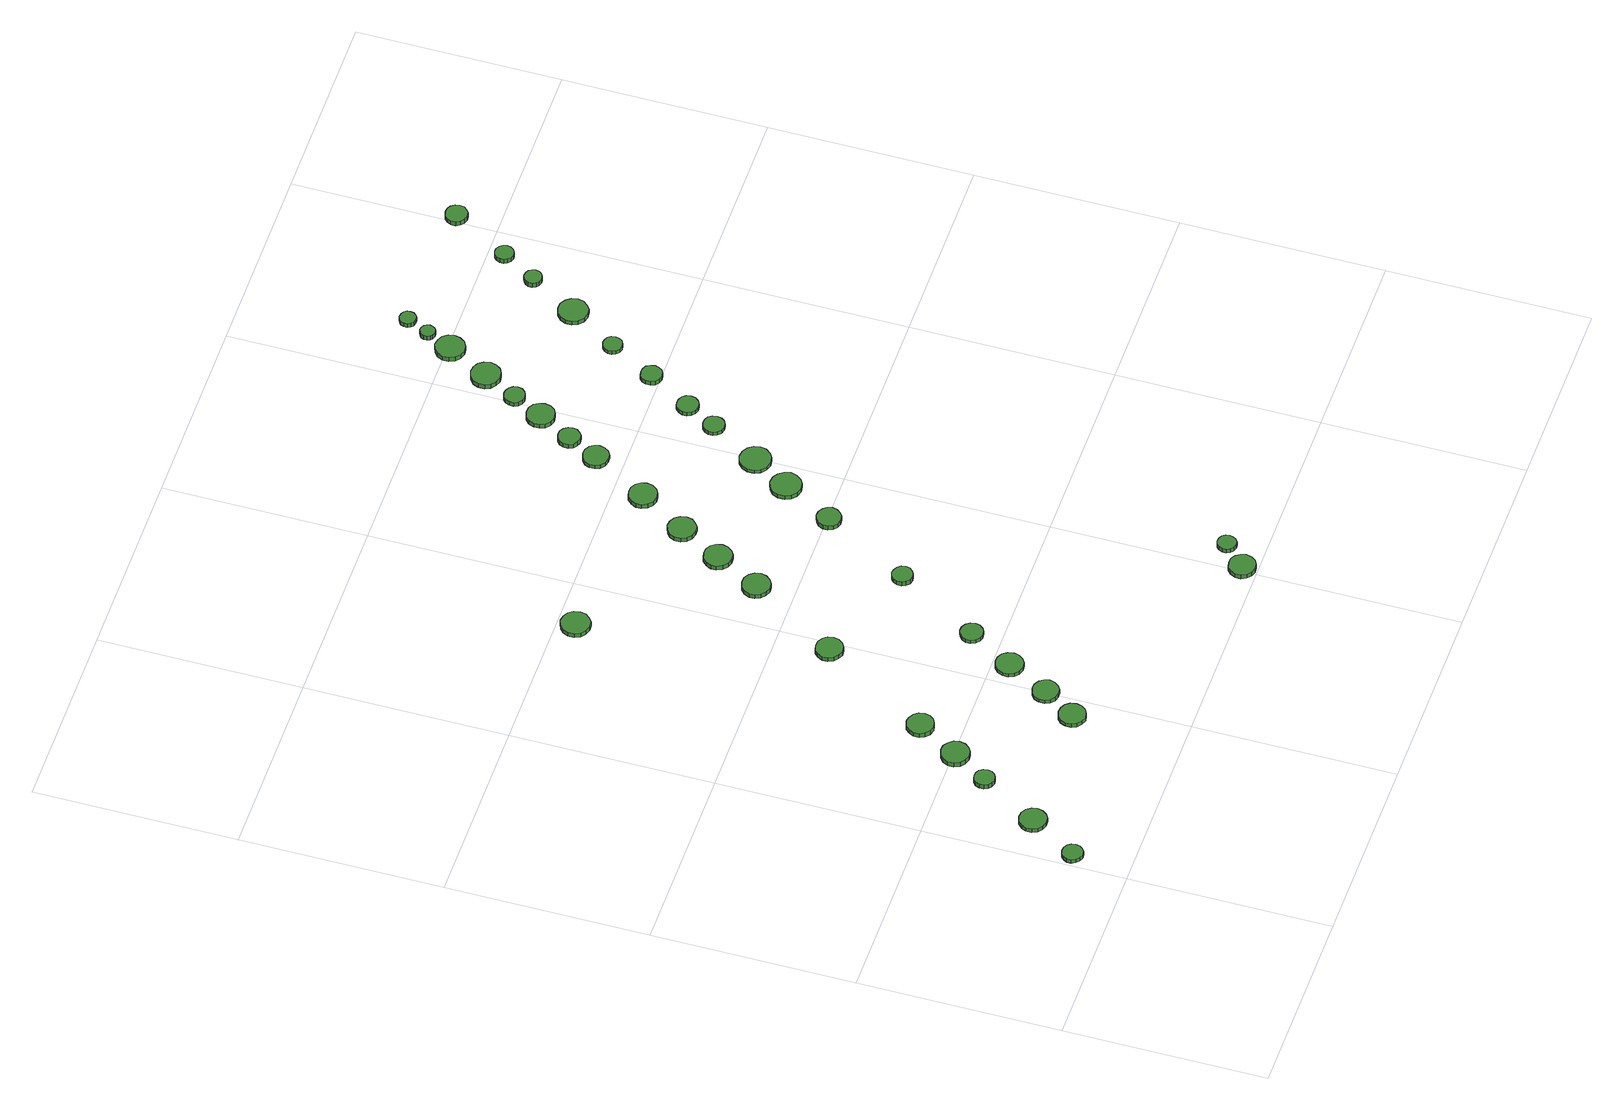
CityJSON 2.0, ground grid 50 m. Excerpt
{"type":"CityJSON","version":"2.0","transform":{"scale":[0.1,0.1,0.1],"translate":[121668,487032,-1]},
"CityObjects":{
"tree1":{"type":"SolitaryVegetationObject","attributes":{"function":"something"},"geometry":[{"type":"MultiSurface","lod":"1","boundaries":[[[0,1,2,3,4,5,6,7,8,9,10,11,12,13,14]],[[15,16,17,18,19,20,21,22,23,24,25,26,27,28,29]],[[0,29,28,1]],[[1,28,27,2]],[[2,27,26,3]],[[3,26,25,4]],[[4,25,24,5]],[[5,24,23,6]],[[6,23,22,7]],[[7,22,21,8]],[[8,21,20,9]],[[9,20,19,10]],[[10,19,18,11]],[[11,18,17,12]],[[12,17,16,13]],[[13,16,15,14]],[[14,15,29,0]]]}]},
"tree2":{"type":"SolitaryVegetationObject","attributes":{"function":"something"},"geometry":[{"type":"MultiSurface","lod":"1","boundaries":[[[30,31,32,33,34,35,36,37,38,39,40,41,42,43,44]],[[45,46,47,48,49,50,51,52,53,54,55,56,57,58,59]],[[30,59,58,31]],[[31,58,57,32]],[[32,57,56,33]],[[33,56,55,34]],[[34,55,54,35]],[[35,54,53,36]],[[36,53,52,37]],[[37,52,51,38]],[[38,51,50,39]],[[39,50,49,40]],[[40,49,48,41]],[[41,48,47,42]],[[42,47,46,43]],[[43,46,45,44]],[[44,45,59,30]]]}]},
"tree3":{"type":"SolitaryVegetationObject","attributes":{"function":"something"},"geometry":[{"type":"MultiSurface","lod":"1","boundaries":[[[60,61,62,63,64,65,66,67,68,69,70,71,72,73,74]],[[75,76,77,78,79,80,81,82,83,84,85,86,87,88,89]],[[60,89,88,61]],[[61,88,87,62]],[[62,87,86,63]],[[63,86,85,64]],[[64,85,84,65]],[[65,84,83,66]],[[66,83,82,67]],[[67,82,81,68]],[[68,81,80,69]],[[69,80,79,70]],[[70,79,78,71]],[[71,78,77,72]],[[72,77,76,73]],[[73,76,75,74]],[[74,75,89,60]]]}]},
"tree4":{"type":"SolitaryVegetationObject","attributes":{"function":"something"},"geometry":[{"type":"MultiSurface","lod":"1","boundaries":[[[90,91,92,93,94,95,96,97,98,99,100,101,102,103,104]],[[105,106,107,108,109,110,111,112,113,114,115,116,117,118,119]],[[90,119,118,91]],[[91,118,117,92]],[[92,117,116,93]],[[93,116,115,94]],[[94,115,114,95]],[[95,114,113,96]],[[96,113,112,97]],[[97,112,111,98]],[[98,111,110,99]],[[99,110,109,100]],[[100,109,108,101]],[[101,108,107,102]],[[102,107,106,103]],[[103,106,105,104]],[[104,105,119,90]]]}]},
"tree5":{"type":"SolitaryVegetationObject","attributes":{"function":"something"},"geometry":[{"type":"MultiSurface","lod":"1","boundaries":[[[120,121,122,123,124,125,126,127,128,129,130,131,132,133,134]],[[135,136,137,138,139,140,141,142,143,144,145,146,147,148,149]],[[120,149,148,121]],[[121,148,147,122]],[[122,147,146,123]],[[123,146,145,124]],[[124,145,144,125]],[[125,144,143,126]],[[126,143,142,127]],[[127,142,141,128]],[[128,141,140,129]],[[129,140,139,130]],[[130,139,138,131]],[[131,138,137,132]],[[132,137,136,133]],[[133,136,135,134]],[[134,135,149,120]]]}]},
"tree6":{"type":"SolitaryVegetationObject","attributes":{"function":"something"},"geometry":[{"type":"MultiSurface","lod":"1","boundaries":[[[150,151,152,153,154,155,156,157,158,159,160,161,162,163,164]],[[165,166,167,168,169,170,171,172,173,174,175,176,177,178,179]],[[150,179,178,151]],[[151,178,177,152]],[[152,177,176,153]],[[153,176,175,154]],[[154,175,174,155]],[[155,174,173,156]],[[156,173,172,157]],[[157,172,171,158]],[[158,171,170,159]],[[159,170,169,160]],[[160,169,168,161]],[[161,168,167,162]],[[162,167,166,163]],[[163,166,165,164]],[[164,165,179,150]]]}]},
"tree7":{"type":"SolitaryVegetationObject","attributes":{"function":"something"},"geometry":[{"type":"MultiSurface","lod":"1","boundaries":[[[180,181,182,183,184,185,186,187,188,189,190,191,192,193,194]],[[195,196,197,198,199,200,201,202,203,204,205,206,207,208,209]],[[180,209,208,181]],[[181,208,207,182]],[[182,207,206,183]],[[183,206,205,184]],[[184,205,204,185]],[[185,204,203,186]],[[186,203,202,187]],[[187,202,201,188]],[[188,201,200,189]],[[189,200,199,190]],[[190,199,198,191]],[[191,198,197,192]],[[192,197,196,193]],[[193,196,195,194]],[[194,195,209,180]]]}]},
"tree8":{"type":"SolitaryVegetationObject","attributes":{"function":"something"},"geometry":[{"type":"MultiSurface","lod":"1","boundaries":[[[210,211,212,213,214,215,216,217,218,219,220,221,222,223,224]],[[225,226,227,228,229,230,231,232,233,234,235,236,237,238,239]],[[210,239,238,211]],[[211,238,237,212]],[[212,237,236,213]],[[213,236,235,214]],[[214,235,234,215]],[[215,234,233,216]],[[216,233,232,217]],[[217,232,231,218]],[[218,231,230,219]],[[219,230,229,220]],[[220,229,228,221]],[[221,228,227,222]],[[222,227,226,223]],[[223,226,225,224]],[[224,225,239,210]]]}]},
"tree9":{"type":"SolitaryVegetationObject","attributes":{"function":"something"},"geometry":[{"type":"MultiSurface","lod":"1","boundaries":[[[240,241,242,243,244,245,246,247,248,249,250,251,252,253,254]],[[255,256,257,258,259,260,261,262,263,264,265,266,267,268,269]],[[240,269,268,241]],[[241,268,267,242]],[[242,267,266,243]],[[243,266,265,244]],[[244,265,264,245]],[[245,264,263,246]],[[246,263,262,247]],[[247,262,261,248]],[[248,261,260,249]],[[249,260,259,250]],[[250,259,258,251]],[[251,258,257,252]],[[252,257,256,253]],[[253,256,255,254]],[[254,255,269,240]]]}]},
"tree10":{"type":"SolitaryVegetationObject","attributes":{"function":"something"},"geometry":[{"type":"MultiSurface","lod":"1","boundaries":[[[270,271,272,273,274,275,276,277,278,279,280,281,282,283,284]],[[285,286,287,288,289,290,291,292,293,294,295,296,297,298,299]],[[270,299,298,271]],[[271,298,297,272]],[[272,297,296,273]],[[273,296,295,274]],[[274,295,294,275]],[[275,294,293,276]],[[276,293,292,277]],[[277,292,291,278]],[[278,291,290,279]],[[279,290,289,280]],[[280,289,288,281]],[[281,288,287,282]],[[282,287,286,283]],[[283,286,285,284]],[[284,285,299,270]]]}]},
"tree11":{"type":"SolitaryVegetationObject","attributes":{"function":"something"},"geometry":[{"type":"MultiSurface","lod":"1","boundaries":[[[300,301,302,303,304,305,306,307,308,309,310,311,312,313,314]],[[315,316,317,318,319,320,321,322,323,324,325,326,327,328,329]],[[300,329,328,301]],[[301,328,327,302]],[[302,327,326,303]],[[303,326,325,304]],[[304,325,324,305]],[[305,324,323,306]],[[306,323,322,307]],[[307,322,321,308]],[[308,321,320,309]],[[309,320,319,310]],[[310,319,318,311]],[[311,318,317,312]],[[312,317,316,313]],[[313,316,315,314]],[[314,315,329,300]]]}]},
"tree12":{"type":"SolitaryVegetationObject","attributes":{"function":"something"},"geometry":[{"type":"MultiSurface","lod":"1","boundaries":[[[330,331,332,333,334,335,336,337,338,339,340,341,342,343,344]],[[345,346,347,348,349,350,351,352,353,354,355,356,357,358,359]],[[330,359,358,331]],[[331,358,357,332]],[[332,357,356,333]],[[333,356,355,334]],[[334,355,354,335]],[[335,354,353,336]],[[336,353,352,337]],[[337,352,351,338]],[[338,351,350,339]],[[339,350,349,340]],[[340,349,348,341]],[[341,348,347,342]],[[342,347,346,343]],[[343,346,345,344]],[[344,345,359,330]]]}]},
"tree13":{"type":"SolitaryVegetationObject","attributes":{"function":"something"},"geometry":[{"type":"MultiSurface","lod":"1","boundaries":[[[360,361,362,363,364,365,366,367,368,369,370,371,372,373,374]],[[375,376,377,378,379,380,381,382,383,384,385,386,387,388,389]],[[360,389,388,361]],[[361,388,387,362]],[[362,387,386,363]],[[363,386,385,364]],[[364,385,384,365]],[[365,384,383,366]],[[366,383,382,367]],[[367,382,381,368]],[[368,381,380,369]],[[369,380,379,370]],[[370,379,378,371]],[[371,378,377,372]],[[372,377,376,373]],[[373,376,375,374]],[[374,375,389,360]]]}]},
"tree14":{"type":"SolitaryVegetationObject","attributes":{"function":"something"},"geometry":[{"type":"MultiSurface","lod":"1","boundaries":[[[390,391,392,393,394,395,396,397,398,399,400,401,402,403,404]],[[405,406,407,408,409,410,411,412,413,414,415,416,417,418,419]],[[390,419,418,391]],[[391,418,417,392]],[[392,417,416,393]],[[393,416,415,394]],[[394,415,414,395]],[[395,414,413,396]],[[396,413,412,397]],[[397,412,411,398]],[[398,411,410,399]],[[399,410,409,400]],[[400,409,408,401]],[[401,408,407,402]],[[402,407,406,403]],[[403,406,405,404]],[[404,405,419,390]]]}]},
"tree15":{"type":"SolitaryVegetationObject","attributes":{"function":"something"},"geometry":[{"type":"MultiSurface","lod":"1","boundaries":[[[420,421,422,423,424,425,426,427,428,429,430,431,432,433,434]],[[435,436,437,438,439,440,441,442,443,444,445,446,447,448,449]],[[420,449,448,421]],[[421,448,447,422]],[[422,447,446,423]],[[423,446,445,424]],[[424,445,444,425]],[[425,444,443,426]],[[426,443,442,427]],[[427,442,441,428]],[[428,441,440,429]],[[429,440,439,430]],[[430,439,438,431]],[[431,438,437,432]],[[432,437,436,433]],[[433,436,435,434]],[[434,435,449,420]]]}]},
"tree16":{"type":"SolitaryVegetationObject","attributes":{"function":"something"},"geometry":[{"type":"MultiSurface","lod":"1","boundaries":[[[450,451,452,453,454,455,456,457,458,459,460,461,462,463,464]],[[465,466,467,468,469,470,471,472,473,474,475,476,477,478,479]],[[450,479,478,451]],[[451,478,477,452]],[[452,477,476,453]],[[453,476,475,454]],[[454,475,474,455]],[[455,474,473,456]],[[456,473,472,457]],[[457,472,471,458]],[[458,471,470,459]],[[459,470,469,460]],[[460,469,468,461]],[[461,468,467,462]],[[462,467,466,463]],[[463,466,465,464]],[[464,465,479,450]]]}]},
"tree17":{"type":"SolitaryVegetationObject","attributes":{"function":"something"},"geometry":[{"type":"MultiSurface","lod":"1","boundaries":[[[480,481,482,483,484,485,486,487,488,489,490,491,492,493,494]],[[495,496,497,498,499,500,501,502,503,504,505,506,507,508,509]],[[480,509,508,481]],[[481,508,507,482]],[[482,507,506,483]],[[483,506,505,484]],[[484,505,504,485]],[[485,504,503,486]],[[486,503,502,487]],[[487,502,501,488]],[[488,501,500,489]],[[489,500,499,490]],[[490,499,498,491]],[[491,498,497,492]],[[492,497,496,493]],[[493,496,495,494]],[[494,495,509,480]]]}]},
"tree18":{"type":"SolitaryVegetationObject","attributes":{"function":"something"},"geometry":[{"type":"MultiSurface","lod":"1","boundaries":[[[510,511,512,513,514,515,516,517,518,519,520,521,522,523,524]],[[525,526,527,528,529,530,531,532,533,534,535,536,537,538,539]],[[510,539,538,511]],[[511,538,537,512]],[[512,537,536,513]],[[513,536,535,514]],[[514,535,534,515]],[[515,534,533,516]],[[516,533,532,517]],[[517,532,531,518]],[[518,531,530,519]],[[519,530,529,520]],[[520,529,528,521]],[[521,528,527,522]],[[522,527,526,523]],[[523,526,525,524]],[[524,525,539,510]]]}]},
"tree19":{"type":"SolitaryVegetationObject","attributes":{"function":"something"},"geometry":[{"type":"MultiSurface","lod":"1","boundaries":[[[540,541,542,543,544,545,546,547,548,549,550,551,552,553,554]],[[555,556,557,558,559,560,561,562,563,564,565,566,567,568,569]],[[540,569,568,541]],[[541,568,567,542]],[[542,567,566,543]],[[543,566,565,544]],[[544,565,564,545]],[[545,564,563,546]],[[546,563,562,547]],[[547,562,561,548]],[[548,561,560,549]],[[549,560,559,550]],[[550,559,558,551]],[[551,558,557,552]],[[552,557,556,553]],[[553,556,555,554]],[[554,555,569,540]]]}]},
"tree20":{"type":"SolitaryVegetationObject","attributes":{"function":"something"},"geometry":[{"type":"MultiSurface","lod":"1","boundaries":[[[570,571,572,573,574,575,576,577,578,579,580,581,582,583,584]],[[585,586,587,588,589,590,591,592,593,594,595,596,597,598,599]],[[570,599,598,571]],[[571,598,597,572]],[[572,597,596,573]],[[573,596,595,574]],[[574,595,594,575]],[[575,594,593,576]],[[576,593,592,577]],[[577,592,591,578]],[[578,591,590,579]],[[579,590,589,580]],[[580,589,588,581]],[[581,588,587,582]],[[582,587,586,583]],[[583,586,585,584]],[[584,585,599,570]]]}]},
"tree21":{"type":"SolitaryVegetationObject","attributes":{"function":"something"},"geometry":[{"type":"MultiSurface","lod":"1","boundaries":[[[600,601,602,603,604,605,606,607,608,609,610,611,612,613,614]],[[615,616,617,618,619,620,621,622,623,624,625,626,627,628,629]],[[600,629,628,601]],[[601,628,627,602]],[[602,627,626,603]],[[603,626,625,604]],[[604,625,624,605]],[[605,624,623,606]],[[606,623,622,607]],[[607,622,621,608]],[[608,621,620,609]],[[609,620,619,610]],[[610,619,618,611]],[[611,618,617,612]],[[612,617,616,613]],[[613,616,615,614]],[[614,615,629,600]]]}]},
"tree22":{"type":"SolitaryVegetationObject","attributes":{"function":"something"},"geometry":[{"type":"MultiSurface","lod":"1","boundaries":[[[630,631,632,633,634,635,636,637,638,639,640,641,642,643,644]],[[645,646,647,648,649,650,651,652,653,654,655,656,657,658,659]],[[630,659,658,631]],[[631,658,657,632]],[[632,657,656,633]],[[633,656,655,634]],[[634,655,654,635]],[[635,654,653,636]],[[636,653,652,637]],[[637,652,651,638]],[[638,651,650,639]],[[639,650,649,640]],[[640,649,648,641]],[[641,648,647,642]],[[642,647,646,643]],[[643,646,645,644]],[[644,645,659,630]]]}]},
"tree23":{"type":"SolitaryVegetationObject","attributes":{"function":"something"},"geometry":[{"type":"MultiSurface","lod":"1","boundaries":[[[660,661,662,663,664,665,666,667,668,669,670,671,672,673,674]],[[675,676,677,678,679,680,681,682,683,684,685,686,687,688,689]],[[660,689,688,661]],[[661,688,687,662]],[[662,687,686,663]],[[663,686,685,664]],[[664,685,684,665]],[[665,684,683,666]],[[666,683,682,667]],[[667,682,681,668]],[[668,681,680,669]],[[669,680,679,670]],[[670,679,678,671]],[[671,678,677,672]],[[672,677,676,673]],[[673,676,675,674]],[[674,675,689,660]]]}]},
"tree24":{"type":"SolitaryVegetationObject","attributes":{"function":"something"},"geometry":[{"type":"MultiSurface","lod":"1","boundaries":[[[690,691,692,693,694,695,696,697,698,699,700,701,702,703,704]],[[705,706,707,708,709,710,711,712,713,714,715,716,717,718,719]],[[690,719,718,691]],[[691,718,717,692]],[[692,717,716,693]],[[693,716,715,694]],[[694,715,714,695]],[[695,714,713,696]],[[696,713,712,697]],[[697,712,711,698]],[[698,711,710,699]],[[699,710,709,700]],[[700,709,708,701]],[[701,708,707,702]],[[702,707,706,703]],[[703,706,705,704]],[[704,705,719,690]]]}]},
"tree25":{"type":"SolitaryVegetationObject","attributes":{"function":"something"},"geometry":[{"type":"MultiSurface","lod":"1","boundaries":[[[720,721,722,723,724,725,726,727,728,729,730,731,732,733,734]],[[735,736,737,738,739,740,741,742,743,744,745,746,747,748,749]],[[720,749,748,721]],[[721,748,747,722]],[[722,747,746,723]],[[723,746,745,724]],[[724,745,744,725]],[[725,744,743,726]],[[726,743,742,727]],[[727,742,741,728]],[[728,741,740,729]],[[729,740,739,730]],[[730,739,738,731]],[[731,738,737,732]],[[732,737,736,733]],[[733,736,735,734]],[[734,735,749,720]]]}]},
"tree26":{"type":"SolitaryVegetationObject","attributes":{"function":"something"},"geometry":[{"type":"MultiSurface","lod":"1","boundaries":[[[750,751,752,753,754,755,756,757,758,759,760,761,762,763,764]],[[765,766,767,768,769,770,771,772,773,774,775,776,777,778,779]],[[750,779,778,751]],[[751,778,777,752]],[[752,777,776,753]],[[753,776,775,754]],[[754,775,774,755]],[[755,774,773,756]],[[756,773,772,757]],[[757,772,771,758]],[[758,771,770,759]],[[759,770,769,760]],[[760,769,768,761]],[[761,768,767,762]],[[762,767,766,763]],[[763,766,765,764]],[[764,765,779,750]]]}]},
"tree27":{"type":"SolitaryVegetationObject","attributes":{"function":"something"},"geometry":[{"type":"MultiSurface","lod":"1","boundaries":[[[780,781,782,783,784,785,786,787,788,789,790,791,792,793,794]],[[795,796,797,798,799,800,801,802,803,804,805,806,807,808,809]],[[780,809,808,781]],[[781,808,807,782]],[[782,807,806,783]],[[783,806,805,784]],[[784,805,804,785]],[[785,804,803,786]],[[786,803,802,787]],[[787,802,801,788]],[[788,801,800,789]],[[789,800,799,790]],[[790,799,798,791]],[[791,798,797,792]],[[792,797,796,793]],[[793,796,795,794]],[[794,795,809,780]]]}]},
"tree28":{"type":"SolitaryVegetationObject","attributes":{"function":"something"},"geometry":[{"type":"MultiSurface","lod":"1","boundaries":[[[810,811,812,813,814,815,816,817,818,819,820,821,822,823,824]],[[825,826,827,828,829,830,831,832,833,834,835,836,837,838,839]],[[810,839,838,811]],[[811,838,837,812]],[[812,837,836,813]],[[813,836,835,814]],[[814,835,834,815]],[[815,834,833,816]],[[816,833,832,817]],[[817,832,831,818]],[[818,831,830,819]],[[819,830,829,820]],[[820,829,828,821]],[[821,828,827,822]],[[822,827,826,823]],[[823,826,825,824]],[[824,825,839,810]]]}]},
"tree29":{"type":"SolitaryVegetationObject","attributes":{"function":"something"},"geometry":[{"type":"MultiSurface","lod":"1","boundaries":[[[840,841,842,843,844,845,846,847,848,849,850,851,852,853,854]],[[855,856,857,858,859,860,861,862,863,864,865,866,867,868,869]],[[840,869,868,841]],[[841,868,867,842]],[[842,867,866,843]],[[843,866,865,844]],[[844,865,864,845]],[[845,864,863,846]],[[846,863,862,847]],[[847,862,861,848]],[[848,861,860,849]],[[849,860,859,850]],[[850,859,858,851]],[[851,858,857,852]],[[852,857,856,853]],[[853,856,855,854]],[[854,855,869,840]]]}]},
"tree30":{"type":"SolitaryVegetationObject","attributes":{"function":"something"},"geometry":[{"type":"MultiSurface","lod":"1","boundaries":[[[870,871,872,873,874,875,876,877,878,879,880,881,882,883,884]],[[885,886,887,888,889,890,891,892,893,894,895,896,897,898,899]],[[870,899,898,871]],[[871,898,897,872]],[[872,897,896,873]],[[873,896,895,874]],[[874,895,894,875]],[[875,894,893,876]],[[876,893,892,877]],[[877,892,891,878]],[[878,891,890,879]],[[879,890,889,880]],[[880,889,888,881]],[[881,888,887,882]],[[882,887,886,883]],[[883,886,885,884]],[[884,885,899,870]]]}]},
"tree31":{"type":"SolitaryVegetationObject","attributes":{"function":"something"},"geometry":[{"type":"MultiSurface","lod":"1","boundaries":[[[900,901,902,903,904,905,906,907,908,909,910,911,912,913,914]],[[915,916,917,918,919,920,921,922,923,924,925,926,927,928,929]],[[900,929,928,901]],[[901,928,927,902]],[[902,927,926,903]],[[903,926,925,904]],[[904,925,924,905]],[[905,924,923,906]],[[906,923,922,907]],[[907,922,921,908]],[[908,921,920,909]],[[909,920,919,910]],[[910,919,918,911]],[[911,918,917,912]],[[912,917,916,913]],[[913,916,915,914]],[[914,915,929,900]]]}]},
"tree32":{"type":"SolitaryVegetationObject","attributes":{"function":"something"},"geometry":[{"type":"MultiSurface","lod":"1","boundaries":[[[930,931,932,933,934,935,936,937,938,939,940,941,942,943,944]],[[945,946,947,948,949,950,951,952,953,954,955,956,957,958,959]],[[930,959,958,931]],[[931,958,957,932]],[[932,957,956,933]],[[933,956,955,934]],[[934,955,954,935]],[[935,954,953,936]],[[936,953,952,937]],[[937,952,951,938]],[[938,951,950,939]],[[939,950,949,940]],[[940,949,948,941]],[[941,948,947,942]],[[942,947,946,943]],[[943,946,945,944]],[[944,945,959,930]]]}]},
"tree33":{"type":"SolitaryVegetationObject","attributes":{"function":"something"},"geometry":[{"type":"MultiSurface","lod":"1","boundaries":[[[960,961,962,963,964,965,966,967,968,969,970,971,972,973,974]],[[975,976,977,978,979,980,981,982,983,984,985,986,987,988,989]],[[960,989,988,961]],[[961,988,987,962]],[[962,987,986,963]],[[963,986,985,964]],[[964,985,984,965]],[[965,984,983,966]],[[966,983,982,967]],[[967,982,981,968]],[[968,981,980,969]],[[969,980,979,970]],[[970,979,978,971]],[[971,978,977,972]],[[972,977,976,973]],[[973,976,975,974]],[[974,975,989,960]]]}]},
"tree34":{"type":"SolitaryVegetationObject","attributes":{"function":"something"},"geometry":[{"type":"MultiSurface","lod":"1","boundaries":[[[990,991,992,993,994,995,996,997,998,999,1000,1001,1002,1003,1004]],[[1005,1006,1007,1008,1009,1010,1011,1012,1013,1014,1015,1016,1017,1018,1019]],[[990,1019,1018,991]],[[991,1018,1017,992]],[[992,1017,1016,993]],[[993,1016,1015,994]],[[994,1015,1014,995]],[[995,1014,1013,996]],[[996,1013,1012,997]],[[997,1012,1011,998]],[[998,1011,1010,999]],[[999,1010,1009,1000]],[[1000,1009,1008,1001]],[[1001,1008,1007,1002]],[[1002,1007,1006,1003]],[[1003,1006,1005,1004]],[[1004,1005,1019,990]]]}]},
"tree35":{"type":"SolitaryVegetationObject","attributes":{"function":"something"},"geometry":[{"type":"MultiSurface","lod":"1","boundaries":[[[1020,1021,1022,1023,1024,1025,1026,1027,1028,1029,1030,1031,1032,1033,1034]],[[1035,1036,1037,1038,1039,1040,1041,1042,1043,1044,1045,1046,1047,1048,1049]],[[1020,1049,1048,1021]],[[1021,1048,1047,1022]],[[1022,1047,1046,1023]],[[1023,1046,1045,1024]],[[1024,1045,1044,1025]],[[1025,1044,1043,1026]],[[1026,1043,1042,1027]],[[1027,1042,1041,1028]],[[1028,1041,1040,1029]],[[1029,1040,1039,1030]],[[1030,1039,1038,1031]],[[1031,1038,1037,1032]],[[1032,1037,1036,1033]],[[1033,1036,1035,1034]],[[1034,1035,1049,1020]]]}]},
"tree36":{"type":"SolitaryVegetationObject","attributes":{"function":"something"},"geometry":[{"type":"MultiSurface","lod":"1","boundaries":[[[1050,1051,1052,1053,1054,1055,1056,1057,1058,1059,1060,1061,1062,1063,1064]],[[1065,1066,1067,1068,1069,1070,1071,1072,1073,1074,1075,1076,1077,1078,1079]],[[1050,1079,1078,1051]],[[1051,1078,1077,1052]],[[1052,1077,1076,1053]],[[1053,1076,1075,1054]],[[1054,1075,1074,1055]],[[1055,1074,1073,1056]],[[1056,1073,1072,1057]],[[1057,1072,1071,1058]],[[1058,1071,1070,1059]],[[1059,1070,1069,1060]],[[1060,1069,1068,1061]],[[1061,1068,1067,1062]],[[1062,1067,1066,1063]],[[1063,1066,1065,1064]],[[1064,1065,1079,1050]]]}]},
"tree37":{"type":"SolitaryVegetationObject","attributes":{"function":"something"},"geometry":[{"type":"MultiSurface","lod":"1","boundaries":[[[1080,1081,1082,1083,1084,1085,1086,1087,1088,1089,1090,1091,1092,1093,1094]],[[1095,1096,1097,1098,1099,1100,1101,1102,1103,1104,1105,1106,1107,1108,1109]],[[1080,1109,1108,1081]],[[1081,1108,1107,1082]],[[1082,1107,1106,1083]],[[1083,1106,1105,1084]],[[1084,1105,1104,1085]],[[1085,1104,1103,1086]],[[1086,1103,1102,1087]],[[1087,1102,1101,1088]],[[1088,1101,1100,1089]],[[1089,1100,1099,1090]],[[1090,1099,1098,1091]],[[1091,1098,1097,1092]],[[1092,1097,1096,1093]],[[1093,1096,1095,1094]],[[1094,1095,1109,1080]]]}]}
},
"vertices":[
[57,142,17],[55,153,17],[49,161,17],[40,166,17],[29,167,17],[19,164,17],[12,157,17],[7,148,17],[7,137,17],[12,128,17],[19,121,17],[29,117,17],[40,118,17],[49,124,17],[55,132,17],[55,132,6],[49,124,6],[40,118,6],[29,117,6],[19,121,6],[12,128,6],[7,137,6],[7,148,6],[12,157,6],[19,164,6],[29,167,6],[40,166,6],[49,161,6],[55,153,6],[57,142,6],
[138,261,17],[135,274,17],[127,286,17],[115,293,17],[101,294,17],[88,290,17],[77,280,17],[72,268,17],[72,254,17],[77,241,17],[88,232,17],[101,228,17],[115,229,17],[127,236,17],[135,247,17],[135,247,6],[127,236,6],[115,229,6],[101,228,6],[88,232,6],[77,241,6],[72,254,6],[72,268,6],[77,280,6],[88,290,6],[101,294,6],[115,293,6],[127,286,6],[135,274,6],[138,261,6],
[217,406,20],[215,416,20],[209,425,20],[200,430,20],[190,431,20],[180,428,20],[172,421,20],[168,411,20],[168,401,20],[172,391,20],[180,385,20],[190,381,20],[200,382,20],[209,388,20],[215,396,20],[215,396,7],[209,388,7],[200,382,7],[190,381,7],[180,385,7],[172,391,7],[168,401,7],[168,411,7],[172,421,7],[180,428,7],[190,431,7],[200,430,7],[209,425,7],[215,416,7],[217,406,7],
[283,495,19],[280,509,19],[271,520,19],[259,528,19],[245,529,19],[231,525,19],[220,515,19],[214,502,19],[214,488,19],[220,474,19],[231,465,19],[245,460,19],[259,462,19],[271,469,19],[280,481,19],[280,481,6],[271,469,6],[259,462,6],[245,460,6],[231,465,6],[220,474,6],[214,488,6],[214,502,6],[220,515,6],[231,525,6],[245,529,6],[259,528,6],[271,520,6],[280,509,6],[283,495,6],
[343,599,19],[340,612,19],[332,623,19],[320,630,19],[307,632,19],[294,628,19],[284,618,19],[278,606,19],[278,592,19],[284,580,19],[294,570,19],[307,566,19],[320,568,19],[332,574,19],[340,585,19],[340,585,6],[332,574,6],[320,568,6],[307,566,6],[294,570,6],[284,580,6],[278,592,6],[278,606,6],[284,618,6],[294,628,6],[307,632,6],[320,630,6],[332,623,6],[340,612,6],[343,599,6],
[480,273,16],[477,287,16],[469,298,16],[457,304,16],[444,306,16],[430,302,16],[420,292,16],[415,280,16],[415,266,16],[420,254,16],[430,245,16],[444,240,16],[457,242,16],[469,249,16],[477,260,16],[477,260,5],[469,249,5],[457,242,5],[444,240,5],[430,245,5],[420,254,5],[415,266,5],[415,280,5],[420,292,5],[430,302,5],[444,306,5],[457,304,5],[469,298,5],[477,287,5],[480,273,5],
[532,354,16],[529,367,16],[521,378,16],[509,385,16],[496,386,16],[483,382,16],[473,373,16],[468,361,16],[468,347,16],[473,335,16],[483,326,16],[496,322,16],[509,323,16],[521,330,16],[529,341,16],[529,341,5],[521,330,5],[509,323,5],[496,322,5],[483,326,5],[473,335,5],[468,347,5],[468,361,5],[473,373,5],[483,382,5],[496,386,5],[509,385,5],[521,378,5],[529,367,5],[532,354,5],
[589,459,15],[586,473,15],[578,485,15],[566,492,15],[552,493,15],[538,489,15],[528,479,15],[522,466,15],[522,452,15],[528,439,15],[538,430,15],[552,425,15],[566,427,15],[578,434,15],[586,445,15],[586,445,5],[578,434,5],[566,427,5],[552,425,5],[538,430,5],[528,439,5],[522,452,5],[522,466,5],[528,479,5],[538,489,5],[552,493,5],[566,492,5],[578,485,5],[586,473,5],[589,459,5],
[505,870,22],[502,884,22],[494,895,22],[482,902,22],[468,903,22],[455,899,22],[445,890,22],[439,877,22],[439,864,22],[445,851,22],[455,842,22],[468,837,22],[482,839,22],[494,846,22],[502,857,22],[502,857,10],[494,846,10],[482,839,10],[468,837,10],[455,842,10],[445,851,10],[439,864,10],[439,877,10],[445,890,10],[455,899,10],[468,903,10],[482,902,10],[494,895,10],[502,884,10],[505,870,10],
[651,572,15],[649,584,15],[642,593,15],[632,599,15],[620,600,15],[610,596,15],[601,589,15],[596,578,15],[596,567,15],[601,556,15],[610,548,15],[620,545,15],[632,546,15],[642,552,15],[649,561,15],[649,561,5],[642,552,5],[632,546,5],[620,545,5],[610,548,5],[601,556,5],[596,567,5],[596,578,5],[601,589,5],[610,596,5],[620,600,5],[632,599,5],[642,593,5],[649,584,5],[651,572,5],
[411,1456,16],[408,1471,16],[399,1483,16],[386,1490,16],[372,1492,16],[357,1487,16],[346,1477,16],[340,1464,16],[340,1449,16],[346,1435,16],[357,1426,16],[372,1421,16],[386,1422,16],[399,1430,16],[408,1442,16],[408,1442,4],[399,1430,4],[386,1422,4],[372,1421,4],[357,1426,4],[346,1435,4],[340,1449,4],[340,1464,4],[346,1477,4],[357,1487,4],[372,1492,4],[386,1490,4],[399,1483,4],[408,1471,4],[411,1456,4],
[644,1091,24],[641,1105,24],[632,1117,24],[620,1124,24],[606,1125,24],[592,1121,24],[581,1111,24],[575,1098,24],[575,1084,24],[581,1071,24],[592,1061,24],[606,1056,24],[620,1058,24],[632,1065,24],[641,1077,24],[641,1077,12],[632,1065,12],[620,1058,12],[606,1056,12],[592,1061,12],[581,1071,12],[575,1084,12],[575,1098,12],[581,1111,12],[592,1121,12],[606,1125,12],[620,1124,12],[632,1117,12],[641,1105,12],[644,1091,12],
[766,777,24],[764,788,24],[757,796,24],[748,801,24],[738,803,24],[728,799,24],[720,792,24],[716,783,24],[716,772,24],[720,763,24],[728,755,24],[738,752,24],[748,753,24],[757,759,24],[764,767,24],[764,767,11],[757,759,11],[748,753,11],[738,752,11],[728,755,11],[720,763,11],[716,772,11],[716,783,11],[720,792,11],[728,799,11],[738,803,11],[748,801,11],[757,796,11],[764,788,11],[766,777,11],
[1038,36,23],[1035,49,23],[1027,60,23],[1015,67,23],[1002,68,23],[989,64,23],[979,55,23],[973,42,23],[973,29,23],[979,17,23],[989,7,23],[1002,3,23],[1015,5,23],[1027,11,23],[1035,22,23],[1035,22,10],[1027,11,10],[1015,5,10],[1002,3,10],[989,7,10],[979,17,10],[973,29,10],[973,42,10],[979,55,10],[989,64,10],[1002,68,10],[1015,67,10],[1027,60,10],[1035,49,10],[1038,36,10],
[708,1204,19],[705,1218,19],[696,1230,19],[684,1237,19],[670,1238,19],[656,1234,19],[645,1224,19],[639,1211,19],[639,1197,19],[645,1184,19],[656,1174,19],[670,1170,19],[684,1171,19],[696,1178,19],[705,1190,19],[705,1190,6],[696,1178,6],[684,1171,6],[670,1170,6],[656,1174,6],[645,1184,6],[639,1197,6],[639,1211,6],[645,1224,6],[656,1234,6],[670,1238,6],[684,1237,6],[696,1230,6],[705,1218,6],[708,1204,6],
[1086,91,21],[1084,100,21],[1079,108,21],[1071,113,21],[1061,114,21],[1052,111,21],[1045,104,21],[1041,96,21],[1041,86,21],[1045,77,21],[1052,71,21],[1061,68,21],[1071,69,21],[1079,74,21],[1084,82,21],[1084,82,9],[1079,74,9],[1071,69,9],[1061,68,9],[1052,71,9],[1045,77,9],[1041,86,9],[1041,96,9],[1045,104,9],[1052,111,9],[1061,114,9],[1071,113,9],[1079,108,9],[1084,100,9],[1086,91,9],
[768,1310,17],[765,1324,17],[756,1336,17],[744,1343,17],[730,1345,17],[716,1340,17],[705,1331,17],[699,1318,17],[699,1303,17],[705,1290,17],[716,1280,17],[730,1276,17],[744,1277,17],[756,1285,17],[765,1296,17],[765,1296,5],[756,1285,5],[744,1277,5],[730,1276,5],[716,1280,5],[705,1290,5],[699,1303,5],[699,1318,5],[705,1331,5],[716,1340,5],[730,1345,5],[744,1343,5],[756,1336,5],[765,1324,5],[768,1310,5],
[891,994,24],[888,1006,24],[881,1015,24],[870,1022,24],[858,1023,24],[846,1019,24],[837,1011,24],[832,1000,24],[832,987,24],[837,976,24],[846,968,24],[858,964,24],[870,966,24],[881,972,24],[888,982,24],[888,982,11],[881,972,11],[870,966,11],[858,964,11],[846,968,11],[837,976,11],[832,987,11],[832,1000,11],[837,1011,11],[846,1019,11],[858,1023,11],[870,1022,11],[881,1015,11],[888,1006,11],[891,994,11],
[841,1428,18],[838,1442,18],[829,1454,18],[817,1461,18],[803,1462,18],[789,1458,18],[778,1448,18],[772,1435,18],[772,1421,18],[778,1408,18],[789,1398,18],[803,1393,18],[817,1395,18],[829,1402,18],[838,1414,18],[838,1414,5],[829,1402,5],[817,1395,5],[803,1393,5],[789,1398,5],[778,1408,5],[772,1421,5],[772,1435,5],[778,1448,5],[789,1458,5],[803,1462,5],[817,1461,5],[829,1454,5],[838,1442,5],[841,1428,5],
[973,1121,17],[969,1136,17],[960,1149,17],[947,1157,17],[931,1159,17],[916,1154,17],[904,1143,17],[898,1129,17],[898,1113,17],[904,1099,17],[916,1088,17],[931,1083,17],[947,1085,17],[960,1093,17],[969,1106,17],[969,1106,6],[960,1093,6],[947,1085,6],[931,1083,6],[916,1088,6],[904,1099,6],[898,1113,6],[898,1129,6],[904,1143,6],[916,1154,6],[931,1159,6],[947,1157,6],[960,1149,6],[969,1136,6],[973,1121,6],
[1030,1213,16],[1027,1228,16],[1017,1241,16],[1004,1249,16],[988,1251,16],[973,1246,16],[961,1235,16],[955,1221,16],[955,1205,16],[961,1191,16],[973,1180,16],[988,1175,16],[1004,1177,16],[1017,1185,16],[1027,1198,16],[1027,1198,6],[1017,1185,6],[1004,1177,6],[988,1175,6],[973,1180,6],[961,1191,6],[955,1205,6],[955,1221,6],[961,1235,6],[973,1246,6],[988,1251,6],[1004,1249,6],[1017,1241,6],[1027,1228,6],[1030,1213,6],
[922,1569,16],[919,1582,16],[912,1592,16],[900,1599,16],[887,1600,16],[874,1596,16],[864,1587,16],[859,1575,16],[859,1562,16],[864,1550,16],[874,1541,16],[887,1537,16],[900,1538,16],[912,1545,16],[919,1556,16],[919,1556,5],[912,1545,5],[900,1538,5],[887,1537,5],[874,1541,5],[864,1550,5],[859,1562,5],[859,1575,5],[864,1587,5],[874,1596,5],[887,1600,5],[900,1599,5],[912,1592,5],[919,1582,5],[922,1569,5],
[955,1645,18],[953,1656,18],[946,1665,18],[937,1671,18],[925,1672,18],[915,1669,18],[906,1661,18],[902,1651,18],[902,1639,18],[906,1629,18],[915,1622,18],[925,1618,18],[937,1619,18],[946,1625,18],[953,1634,18],[953,1634,5],[946,1625,5],[937,1619,5],[925,1618,5],[915,1622,5],[906,1629,5],[902,1639,5],[902,1651,5],[906,1661,5],[915,1669,5],[925,1672,5],[937,1671,5],[946,1665,5],[953,1656,5],[955,1645,5],
[1091,1337,16],[1089,1348,16],[1083,1357,16],[1073,1362,16],[1062,1363,16],[1052,1360,16],[1044,1353,16],[1039,1343,16],[1039,1332,16],[1044,1322,16],[1052,1314,16],[1062,1311,16],[1073,1312,16],[1083,1318,16],[1089,1326,16],[1089,1326,6],[1083,1318,6],[1073,1312,6],[1062,1311,6],[1052,1314,6],[1044,1322,6],[1039,1332,6],[1039,1343,6],[1044,1353,6],[1052,1360,6],[1062,1363,6],[1073,1362,6],[1083,1357,6],[1089,1348,6],[1091,1337,6],
[1009,1729,17],[1006,1743,17],[998,1755,17],[986,1762,17],[971,1763,17],[958,1759,17],[947,1750,17],[942,1736,17],[942,1722,17],[947,1709,17],[958,1700,17],[971,1695,17],[986,1697,17],[998,1704,17],[1006,1715,17],[1006,1715,5],[998,1704,5],[986,1697,5],[971,1695,5],[958,1700,5],[947,1709,5],[942,1722,5],[942,1736,5],[947,1750,5],[958,1759,5],[971,1763,5],[986,1762,5],[998,1755,5],[1006,1743,5],[1009,1729,5],
[1134,1414,16],[1132,1425,16],[1125,1434,16],[1115,1439,16],[1104,1440,16],[1094,1437,16],[1085,1429,16],[1081,1419,16],[1081,1408,16],[1085,1398,16],[1094,1390,16],[1104,1387,16],[1115,1388,16],[1125,1394,16],[1132,1403,16],[1132,1403,5],[1125,1394,5],[1115,1388,5],[1104,1387,5],[1094,1390,5],[1085,1398,5],[1081,1408,5],[1081,1419,5],[1085,1429,5],[1094,1437,5],[1104,1440,5],[1115,1439,5],[1125,1434,5],[1132,1425,5],[1134,1414,5],
[1040,1805,17],[1038,1815,17],[1031,1824,17],[1022,1829,17],[1012,1830,17],[1002,1827,17],[994,1820,17],[990,1810,17],[990,1799,17],[994,1790,17],[1002,1783,17],[1012,1779,17],[1022,1781,17],[1031,1786,17],[1038,1794,17],[1038,1794,5],[1031,1786,5],[1022,1781,5],[1012,1779,5],[1002,1783,5],[994,1790,5],[990,1799,5],[990,1810,5],[994,1820,5],[1002,1827,5],[1012,1830,5],[1022,1829,5],[1031,1824,5],[1038,1815,5],[1040,1805,5],
[1093,1888,19],[1089,1903,19],[1081,1915,19],[1068,1922,19],[1053,1924,19],[1039,1919,19],[1027,1909,19],[1021,1895,19],[1021,1880,19],[1027,1867,19],[1039,1857,19],[1053,1852,19],[1068,1854,19],[1081,1861,19],[1089,1873,19],[1089,1873,6],[1081,1861,6],[1068,1854,6],[1053,1852,6],[1039,1857,6],[1027,1867,6],[1021,1880,6],[1021,1895,6],[1027,1909,6],[1039,1919,6],[1053,1924,6],[1068,1922,6],[1081,1915,6],[1089,1903,6],[1093,1888,6],
[1199,1522,17],[1197,1533,17],[1191,1542,17],[1181,1547,17],[1170,1548,17],[1160,1545,17],[1152,1538,17],[1148,1528,17],[1148,1517,17],[1152,1507,17],[1160,1500,17],[1170,1496,17],[1181,1497,17],[1191,1503,17],[1197,1512,17],[1197,1512,5],[1191,1503,5],[1181,1497,5],[1170,1496,5],[1160,1500,5],[1152,1507,5],[1148,1517,5],[1148,1528,5],[1152,1538,5],[1160,1545,5],[1170,1548,5],[1181,1547,5],[1191,1542,5],[1197,1533,5],[1199,1522,5],
[1148,1992,20],[1145,2007,20],[1136,2019,20],[1123,2026,20],[1109,2028,20],[1094,2023,20],[1083,2013,20],[1077,2000,20],[1077,1985,20],[1083,1971,20],[1094,1961,20],[1109,1956,20],[1123,1958,20],[1136,1965,20],[1145,1978,20],[1145,1978,7],[1136,1965,7],[1123,1958,7],[1109,1956,7],[1094,1961,7],[1083,1971,7],[1077,1985,7],[1077,2000,7],[1083,2013,7],[1094,2023,7],[1109,2028,7],[1123,2026,7],[1136,2019,7],[1145,2007,7],[1148,1992,7],
[1259,1636,16],[1257,1646,16],[1252,1654,16],[1243,1658,16],[1234,1660,16],[1224,1657,16],[1217,1650,16],[1213,1641,16],[1213,1632,16],[1217,1623,16],[1224,1616,16],[1234,1613,16],[1243,1614,16],[1252,1619,16],[1257,1627,16],[1257,1627,5],[1252,1619,5],[1243,1614,5],[1234,1613,5],[1224,1616,5],[1217,1623,5],[1213,1632,5],[1213,1641,5],[1217,1650,5],[1224,1657,5],[1234,1660,5],[1243,1658,5],[1252,1654,5],[1257,1646,5],[1259,1636,5],
[1162,2056,20],[1160,2064,20],[1156,2070,20],[1149,2074,20],[1142,2075,20],[1134,2072,20],[1129,2067,20],[1126,2060,20],[1126,2053,20],[1129,2046,20],[1134,2041,20],[1142,2038,20],[1149,2039,20],[1156,2043,20],[1160,2049,20],[1160,2049,7],[1156,2043,7],[1149,2039,7],[1142,2038,7],[1134,2041,7],[1129,2046,7],[1126,2053,7],[1126,2060,7],[1129,2067,7],[1134,2072,7],[1142,2075,7],[1149,2074,7],[1156,2070,7],[1160,2064,7],[1162,2056,7],
[1188,2112,21],[1187,2120,21],[1182,2127,21],[1175,2131,21],[1166,2132,21],[1158,2129,21],[1152,2124,21],[1149,2116,21],[1149,2108,21],[1152,2100,21],[1158,2095,21],[1166,2092,21],[1175,2093,21],[1182,2097,21],[1187,2104,21],[1187,2104,9],[1182,2097,9],[1175,2093,9],[1166,2092,9],[1158,2095,9],[1152,2100,9],[1149,2108,9],[1149,2116,9],[1152,2124,9],[1158,2129,9],[1166,2132,9],[1175,2131,9],[1182,2127,9],[1187,2120,9],[1188,2112,9],
[1346,1755,17],[1342,1770,17],[1333,1782,17],[1320,1790,17],[1305,1791,17],[1291,1787,17],[1279,1776,17],[1273,1763,17],[1273,1747,17],[1279,1733,17],[1291,1723,17],[1305,1719,17],[1320,1720,17],[1333,1728,17],[1342,1740,17],[1342,1740,6],[1333,1728,6],[1320,1720,6],[1305,1719,6],[1291,1723,6],[1279,1733,6],[1273,1747,6],[1273,1763,6],[1279,1776,6],[1291,1787,6],[1305,1791,6],[1320,1790,6],[1333,1782,6],[1342,1770,6],[1346,1755,6],
[1401,1875,19],[1399,1883,19],[1394,1891,19],[1386,1895,19],[1377,1896,19],[1368,1893,19],[1362,1887,19],[1358,1879,19],[1358,1870,19],[1362,1862,19],[1368,1856,19],[1377,1853,19],[1386,1854,19],[1394,1859,19],[1399,1866,19],[1399,1866,6],[1394,1859,6],[1386,1854,6],[1377,1853,6],[1368,1856,6],[1362,1862,6],[1358,1870,6],[1358,1879,6],[1362,1887,6],[1368,1893,6],[1377,1896,6],[1386,1895,6],[1394,1891,6],[1399,1883,6],[1401,1875,6],
[1453,1960,21],[1451,1969,21],[1445,1977,21],[1437,1982,21],[1428,1983,21],[1419,1980,21],[1412,1973,21],[1408,1965,21],[1408,1955,21],[1412,1947,21],[1419,1940,21],[1428,1937,21],[1437,1938,21],[1445,1943,21],[1451,1951,21],[1451,1951,8],[1445,1943,8],[1437,1938,8],[1428,1937,8],[1419,1940,8],[1412,1947,8],[1408,1955,8],[1408,1965,8],[1412,1973,8],[1419,1980,8],[1428,1983,8],[1437,1982,8],[1445,1977,8],[1451,1969,8],[1453,1960,8],
[1538,2102,24],[1536,2113,24],[1529,2122,24],[1520,2127,24],[1509,2128,24],[1498,2125,24],[1490,2118,24],[1485,2107,24],[1485,2096,24],[1490,2086,24],[1498,2079,24],[1509,2075,24],[1520,2076,24],[1529,2082,24],[1536,2091,24],[1536,2091,11],[1529,2082,11],[1520,2076,11],[1509,2075,11],[1498,2079,11],[1490,2086,11],[1485,2096,11],[1485,2107,11],[1490,2118,11],[1498,2125,11],[1509,2128,11],[1520,2127,11],[1529,2122,11],[1536,2113,11],[1538,2102,11]
]}
